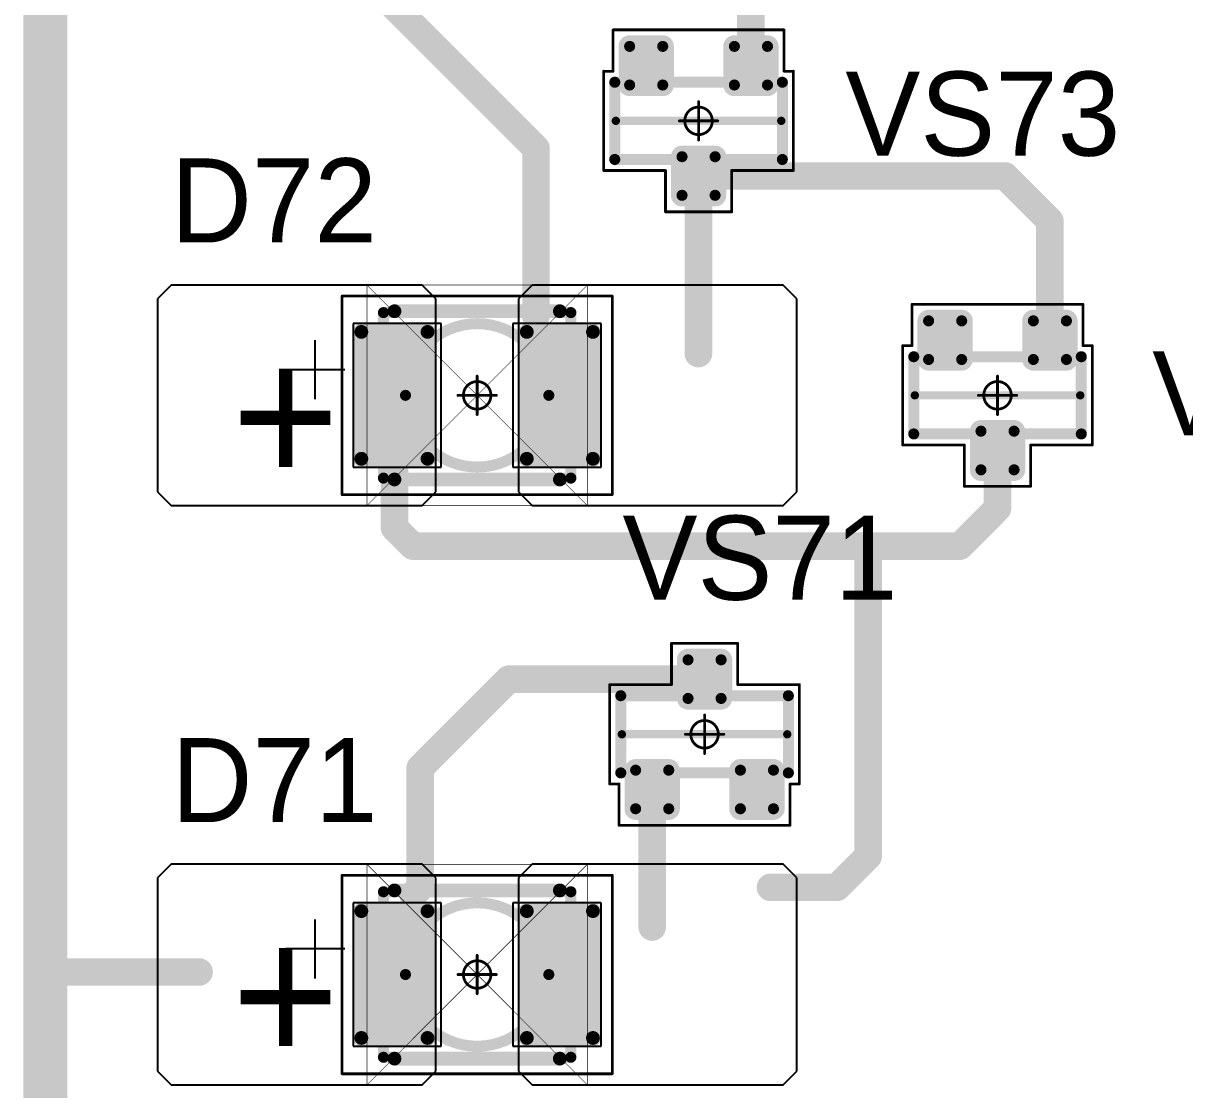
# Model space of a CAD drawing. Header units: millimetres. Extents: x 0 to 1769, y 431 to 1001.
# Drawn here: x 1431.21 to 1452.28, y 560.44 to 579.77 of the extents above; entities that cross this region are included whole.
import ezdxf

# ---------------------------------------------------------------- set-up
doc = ezdxf.new("R2010")
doc.units = ezdxf.units.MM
for name, color, linetype in [('Mechanical13', 56, 'Continuous'), ('Mechanical15', 56, 'Continuous'), ('Mechanical9', 56, 'Continuous'), ('TopLayer', 1, 'Continuous'), ('TopOverlay', 2, 'Continuous'), ('TopPaste', 8, 'Continuous'), ('TopSolder', 216, 'Continuous')]:
    doc.layers.add(name, color=color, linetype=linetype)

# ---------------------------------------------------------------- blocks, each defined once
blk = doc.blocks.new('SOT23_66')
at = {"layer": 'Mechanical13', "const_width": 0.2}
for points in [[(0.7, 1.52), (-0.7, 1.52)], [(-0.7, -1.52), (-0.7, 1.52)], [(0.7, -1.52), (0.7, 1.52)], [(0.7, -1.52), (-0.7, -1.52)]]:
    blk.add_lwpolyline(points, dxfattribs=at)
at = {"layer": 'Mechanical13', "const_width": 0.1}
for points in [[(-0.75, 1.52, 1), (-0.65, 1.52, 1)], [(-0.75, 1.52, 1), (-0.65, 1.52, 1)], [(0.65, 1.52, 1), (0.75, 1.52, 1)], [(0.65, 1.52, 1), (0.75, 1.52, 1)], [(-0.75, -1.52, 1), (-0.65, -1.52, 1)], [(-0.75, -1.52, 1), (-0.65, -1.52, 1)], [(0.65, -1.52, 1), (0.75, -1.52, 1)], [(0.65, -1.52, 1), (0.75, -1.52, 1)]]:
    blk.add_lwpolyline(points, format="xyb", close=True, dxfattribs=at)
at = {"layer": 'Mechanical15', "const_width": 0.05}
for points in [[(-0.9, 1.55), (-0.9, 1.72)], [(0.9, 1.72), (-0.9, 1.72)], [(0.9, 0.6), (0.9, 1.72)], [(-1.65, -1.55), (-1.65, 1.55)], [(-0.9, 1.55), (-1.65, 1.55)], [(1.65, 0.6), (0.9, 0.6)], [(1.65, -0.6), (1.65, 0.6)], [(0, -0.35), (0, 0.35)], [(0.35, 0), (-0.35, 0)], [(1.65, -0.6), (0.9, -0.6)], [(0.9, -1.72), (0.9, -0.6)], [(-0.9, -1.55), (-1.65, -1.55)], [(-0.9, -1.72), (-0.9, -1.55)], [(0.9, -1.72), (-0.9, -1.72)]]:
    blk.add_lwpolyline(points, dxfattribs=at)
at = {"layer": 'Mechanical15'}
for points, const_width in [([(-0.913, 1.72, 1), (-0.888, 1.72, 1)], 0.025), ([(-0.913, 1.72, 1), (-0.888, 1.72, 1)], 0.025), ([(0.888, 1.72, 1), (0.913, 1.72, 1)], 0.025), ([(0.888, 1.72, 1), (0.913, 1.72, 1)], 0.025), ([(-1.662, 1.55, 1), (-1.637, 1.55, 1)], 0.025), ([(-1.662, 1.55, 1), (-1.637, 1.55, 1)], 0.025), ([(-0.913, 1.55, 1), (-0.888, 1.55, 1)], 0.025), ([(-0.913, 1.55, 1), (-0.888, 1.55, 1)], 0.025), ([(0.888, 0.6, 1), (0.913, 0.6, 1)], 0.025), ([(0.888, 0.6, 1), (0.913, 0.6, 1)], 0.025), ([(1.637, 0.6, 1), (1.662, 0.6, 1)], 0.025), ([(1.637, 0.6, 1), (1.662, 0.6, 1)], 0.025), ([(0.25, 0, 1), (-0.25, 0, 1)], 0.05), ([(-0.012, 0.35, 1), (0.012, 0.35, 1)], 0.025), ([(-0.362, 0, 1), (-0.337, 0, 1)], 0.025), ([(-0.262, 0, 1), (-0.238, 0, 1)], 0.025), ([(0.238, 0, 1), (0.262, 0, 1)], 0.025), ([(0.337, 0, 1), (0.362, 0, 1)], 0.025), ([(-0.012, -0.35, 1), (0.012, -0.35, 1)], 0.025), ([(0.888, -0.6, 1), (0.913, -0.6, 1)], 0.025), ([(0.888, -0.6, 1), (0.913, -0.6, 1)], 0.025), ([(1.637, -0.6, 1), (1.662, -0.6, 1)], 0.025), ([(1.637, -0.6, 1), (1.662, -0.6, 1)], 0.025), ([(-1.662, -1.55, 1), (-1.637, -1.55, 1)], 0.025), ([(-1.662, -1.55, 1), (-1.637, -1.55, 1)], 0.025), ([(-0.913, -1.55, 1), (-0.888, -1.55, 1)], 0.025), ([(-0.913, -1.55, 1), (-0.888, -1.55, 1)], 0.025), ([(-0.913, -1.72, 1), (-0.888, -1.72, 1)], 0.025), ([(-0.913, -1.72, 1), (-0.888, -1.72, 1)], 0.025), ([(0.888, -1.72, 1), (0.913, -1.72, 1)], 0.025), ([(0.888, -1.72, 1), (0.913, -1.72, 1)], 0.025)]:
    blk.add_lwpolyline(points, format="xyb", close=True, dxfattribs=dict(at, const_width=const_width))
at = {"layer": 'TopLayer', "const_width": 0.1}
for points in [[(-1.4, 1.25, 1), (-1.3, 1.25, 1)], [(-0.7, 1.25, 1), (-0.6, 1.25, 1)], [(-1.4, 0.65, 1), (-1.3, 0.65, 1)], [(-0.7, 0.65, 1), (-0.6, 0.65, 1)], [(0.6, 0.3, 1), (0.7, 0.3, 1)], [(1.3, 0.3, 1), (1.4, 0.3, 1)], [(0.6, -0.3, 1), (0.7, -0.3, 1)], [(1.3, -0.3, 1), (1.4, -0.3, 1)], [(-1.4, -0.65, 1), (-1.3, -0.65, 1)], [(-0.7, -0.65, 1), (-0.6, -0.65, 1)], [(-1.4, -1.25, 1), (-1.3, -1.25, 1)], [(-0.7, -1.25, 1), (-0.6, -1.25, 1)]]:
    blk.add_lwpolyline(points, format="xyb", close=True, dxfattribs=at)
at = {"layer": 'TopLayer'}
for points in [[(-1.35, 1.35), (-1.35, 0.55), (-0.65, 1.35), (-0.65, 0.55)], [(-1.45, 1.25), (-1.45, 0.65), (-0.55, 1.25), (-0.55, 0.65)], [(0.55, 0.3), (0.55, -0.3), (1.45, 0.3), (1.45, -0.3)], [(0.65, 0.4), (0.65, -0.4), (1.35, 0.4), (1.35, -0.4)], [(-1.35, -0.55), (-1.35, -1.35), (-0.65, -0.55), (-0.65, -1.35)], [(-1.45, -0.65), (-1.45, -1.25), (-0.55, -0.65), (-0.55, -1.25)]]:
    blk.add_solid(points, dxfattribs=at)
at = {"layer": 'TopOverlay', "const_width": 0.15}
blk.add_lwpolyline([(0, -1.5), (0, 1.5)], dxfattribs=at)
at = {"layer": 'TopOverlay', "const_width": 0.075}
for points in [[(-0.038, 1.5, 1), (0.038, 1.5, 1)], [(-0.038, -1.5, 1), (0.038, -1.5, 1)]]:
    blk.add_lwpolyline(points, format="xyb", close=True, dxfattribs=at)
at = {"layer": 'TopPaste', "const_width": 0.075}
for points in [[(-1.387, 1.25, 1), (-1.313, 1.25, 1)], [(-0.687, 1.25, 1), (-0.613, 1.25, 1)], [(-1.387, 0.65, 1), (-1.313, 0.65, 1)], [(-0.687, 0.65, 1), (-0.613, 0.65, 1)], [(0.613, 0.3, 1), (0.687, 0.3, 1)], [(1.313, 0.3, 1), (1.387, 0.3, 1)], [(0.613, -0.3, 1), (0.687, -0.3, 1)], [(1.313, -0.3, 1), (1.387, -0.3, 1)], [(-1.387, -0.65, 1), (-1.313, -0.65, 1)], [(-0.687, -0.65, 1), (-0.613, -0.65, 1)], [(-1.387, -1.25, 1), (-1.313, -1.25, 1)], [(-0.687, -1.25, 1), (-0.613, -1.25, 1)]]:
    blk.add_lwpolyline(points, format="xyb", close=True, dxfattribs=at)
at = {"layer": 'TopPaste'}
for points in [[(-1.35, 1.325), (-1.35, 0.575), (-0.65, 1.325), (-0.65, 0.575)], [(-1.425, 1.25), (-1.425, 0.65), (-0.575, 1.25), (-0.575, 0.65)], [(0.575, 0.3), (0.575, -0.3), (1.425, 0.3), (1.425, -0.3)], [(0.65, 0.375), (0.65, -0.375), (1.35, 0.375), (1.35, -0.375)], [(-1.35, -0.575), (-1.35, -1.325), (-0.65, -0.575), (-0.65, -1.325)], [(-1.425, -0.65), (-1.425, -1.25), (-0.575, -0.65), (-0.575, -1.25)]]:
    blk.add_solid(points, dxfattribs=at)
at = {"layer": 'TopSolder', "const_width": 0.202}
for points in [[(-1.451, 1.25, 1), (-1.249, 1.25, 1)], [(-0.751, 1.25, 1), (-0.549, 1.25, 1)], [(-1.451, 0.65, 1), (-1.249, 0.65, 1)], [(-0.751, 0.65, 1), (-0.549, 0.65, 1)], [(0.549, 0.3, 1), (0.751, 0.3, 1)], [(1.249, 0.3, 1), (1.451, 0.3, 1)], [(0.549, -0.3, 1), (0.751, -0.3, 1)], [(1.249, -0.3, 1), (1.451, -0.3, 1)], [(-1.451, -0.65, 1), (-1.249, -0.65, 1)], [(-0.751, -0.65, 1), (-0.549, -0.65, 1)], [(-1.451, -1.25, 1), (-1.249, -1.25, 1)], [(-0.751, -1.25, 1), (-0.549, -1.25, 1)]]:
    blk.add_lwpolyline(points, format="xyb", close=True, dxfattribs=at)
at = {"layer": 'TopSolder'}
for points in [[(-1.35, 1.452), (-1.35, 0.448), (-0.65, 1.452), (-0.65, 0.448)], [(-1.552, 1.25), (-1.552, 0.65), (-0.448, 1.25), (-0.448, 0.65)], [(0.65, 0.502), (0.65, -0.502), (1.35, 0.502), (1.35, -0.502)], [(0.448, 0.3), (0.448, -0.3), (1.552, 0.3), (1.552, -0.3)], [(-1.35, -0.448), (-1.35, -1.452), (-0.65, -0.448), (-0.65, -1.452)], [(-1.552, -0.65), (-1.552, -1.25), (-0.448, -0.65), (-0.448, -1.25)]]:
    blk.add_solid(points, dxfattribs=at)
blk = doc.blocks.new('SOT23_67')
at = {"layer": 'Mechanical13', "const_width": 0.2}
for points in [[(0.7, 1.52), (-0.7, 1.52)], [(-0.7, -1.52), (-0.7, 1.52)], [(0.7, -1.52), (0.7, 1.52)], [(0.7, -1.52), (-0.7, -1.52)]]:
    blk.add_lwpolyline(points, dxfattribs=at)
at = {"layer": 'Mechanical13', "const_width": 0.1}
for points in [[(-0.75, 1.52, 1), (-0.65, 1.52, 1)], [(-0.75, 1.52, 1), (-0.65, 1.52, 1)], [(0.65, 1.52, 1), (0.75, 1.52, 1)], [(0.65, 1.52, 1), (0.75, 1.52, 1)], [(-0.75, -1.52, 1), (-0.65, -1.52, 1)], [(-0.75, -1.52, 1), (-0.65, -1.52, 1)], [(0.65, -1.52, 1), (0.75, -1.52, 1)], [(0.65, -1.52, 1), (0.75, -1.52, 1)]]:
    blk.add_lwpolyline(points, format="xyb", close=True, dxfattribs=at)
at = {"layer": 'Mechanical15', "const_width": 0.05}
for points in [[(-0.9, 1.55), (-0.9, 1.72)], [(0.9, 1.72), (-0.9, 1.72)], [(0.9, 0.6), (0.9, 1.72)], [(-1.65, -1.55), (-1.65, 1.55)], [(-0.9, 1.55), (-1.65, 1.55)], [(1.65, 0.6), (0.9, 0.6)], [(1.65, -0.6), (1.65, 0.6)], [(0, -0.35), (0, 0.35)], [(0.35, 0), (-0.35, 0)], [(1.65, -0.6), (0.9, -0.6)], [(0.9, -1.72), (0.9, -0.6)], [(-0.9, -1.55), (-1.65, -1.55)], [(-0.9, -1.72), (-0.9, -1.55)], [(0.9, -1.72), (-0.9, -1.72)]]:
    blk.add_lwpolyline(points, dxfattribs=at)
at = {"layer": 'Mechanical15'}
for points, const_width in [([(-0.913, 1.72, 1), (-0.888, 1.72, 1)], 0.025), ([(-0.913, 1.72, 1), (-0.888, 1.72, 1)], 0.025), ([(0.888, 1.72, 1), (0.913, 1.72, 1)], 0.025), ([(0.888, 1.72, 1), (0.913, 1.72, 1)], 0.025), ([(-1.662, 1.55, 1), (-1.637, 1.55, 1)], 0.025), ([(-1.662, 1.55, 1), (-1.637, 1.55, 1)], 0.025), ([(-0.913, 1.55, 1), (-0.888, 1.55, 1)], 0.025), ([(-0.913, 1.55, 1), (-0.888, 1.55, 1)], 0.025), ([(0.888, 0.6, 1), (0.913, 0.6, 1)], 0.025), ([(0.888, 0.6, 1), (0.913, 0.6, 1)], 0.025), ([(1.637, 0.6, 1), (1.662, 0.6, 1)], 0.025), ([(1.637, 0.6, 1), (1.662, 0.6, 1)], 0.025), ([(0.25, 0, 1), (-0.25, 0, 1)], 0.05), ([(-0.012, 0.35, 1), (0.012, 0.35, 1)], 0.025), ([(-0.362, 0, 1), (-0.337, 0, 1)], 0.025), ([(-0.262, 0, 1), (-0.238, 0, 1)], 0.025), ([(0.238, 0, 1), (0.262, 0, 1)], 0.025), ([(0.337, 0, 1), (0.362, 0, 1)], 0.025), ([(-0.012, -0.35, 1), (0.012, -0.35, 1)], 0.025), ([(0.888, -0.6, 1), (0.913, -0.6, 1)], 0.025), ([(0.888, -0.6, 1), (0.913, -0.6, 1)], 0.025), ([(1.637, -0.6, 1), (1.662, -0.6, 1)], 0.025), ([(1.637, -0.6, 1), (1.662, -0.6, 1)], 0.025), ([(-1.662, -1.55, 1), (-1.637, -1.55, 1)], 0.025), ([(-1.662, -1.55, 1), (-1.637, -1.55, 1)], 0.025), ([(-0.913, -1.55, 1), (-0.888, -1.55, 1)], 0.025), ([(-0.913, -1.55, 1), (-0.888, -1.55, 1)], 0.025), ([(-0.913, -1.72, 1), (-0.888, -1.72, 1)], 0.025), ([(-0.913, -1.72, 1), (-0.888, -1.72, 1)], 0.025), ([(0.888, -1.72, 1), (0.913, -1.72, 1)], 0.025), ([(0.888, -1.72, 1), (0.913, -1.72, 1)], 0.025)]:
    blk.add_lwpolyline(points, format="xyb", close=True, dxfattribs=dict(at, const_width=const_width))
at = {"layer": 'TopLayer', "const_width": 0.1}
for points in [[(-1.4, 1.25, 1), (-1.3, 1.25, 1)], [(-0.7, 1.25, 1), (-0.6, 1.25, 1)], [(-1.4, 0.65, 1), (-1.3, 0.65, 1)], [(-0.7, 0.65, 1), (-0.6, 0.65, 1)], [(0.6, 0.3, 1), (0.7, 0.3, 1)], [(1.3, 0.3, 1), (1.4, 0.3, 1)], [(0.6, -0.3, 1), (0.7, -0.3, 1)], [(1.3, -0.3, 1), (1.4, -0.3, 1)], [(-1.4, -0.65, 1), (-1.3, -0.65, 1)], [(-0.7, -0.65, 1), (-0.6, -0.65, 1)], [(-1.4, -1.25, 1), (-1.3, -1.25, 1)], [(-0.7, -1.25, 1), (-0.6, -1.25, 1)]]:
    blk.add_lwpolyline(points, format="xyb", close=True, dxfattribs=at)
at = {"layer": 'TopLayer'}
for points in [[(-1.35, 1.35), (-1.35, 0.55), (-0.65, 1.35), (-0.65, 0.55)], [(-1.45, 1.25), (-1.45, 0.65), (-0.55, 1.25), (-0.55, 0.65)], [(0.55, 0.3), (0.55, -0.3), (1.45, 0.3), (1.45, -0.3)], [(0.65, 0.4), (0.65, -0.4), (1.35, 0.4), (1.35, -0.4)], [(-1.35, -0.55), (-1.35, -1.35), (-0.65, -0.55), (-0.65, -1.35)], [(-1.45, -0.65), (-1.45, -1.25), (-0.55, -0.65), (-0.55, -1.25)]]:
    blk.add_solid(points, dxfattribs=at)
at = {"layer": 'TopOverlay', "const_width": 0.15}
blk.add_lwpolyline([(0, -1.5), (0, 1.5)], dxfattribs=at)
at = {"layer": 'TopOverlay', "const_width": 0.075}
for points in [[(-0.038, 1.5, 1), (0.038, 1.5, 1)], [(-0.038, -1.5, 1), (0.038, -1.5, 1)]]:
    blk.add_lwpolyline(points, format="xyb", close=True, dxfattribs=at)
at = {"layer": 'TopPaste', "const_width": 0.075}
for points in [[(-1.387, 1.25, 1), (-1.313, 1.25, 1)], [(-0.687, 1.25, 1), (-0.613, 1.25, 1)], [(-1.387, 0.65, 1), (-1.313, 0.65, 1)], [(-0.687, 0.65, 1), (-0.613, 0.65, 1)], [(0.613, 0.3, 1), (0.687, 0.3, 1)], [(1.313, 0.3, 1), (1.387, 0.3, 1)], [(0.613, -0.3, 1), (0.687, -0.3, 1)], [(1.313, -0.3, 1), (1.387, -0.3, 1)], [(-1.387, -0.65, 1), (-1.313, -0.65, 1)], [(-0.687, -0.65, 1), (-0.613, -0.65, 1)], [(-1.387, -1.25, 1), (-1.313, -1.25, 1)], [(-0.687, -1.25, 1), (-0.613, -1.25, 1)]]:
    blk.add_lwpolyline(points, format="xyb", close=True, dxfattribs=at)
at = {"layer": 'TopPaste'}
for points in [[(-1.35, 1.325), (-1.35, 0.575), (-0.65, 1.325), (-0.65, 0.575)], [(-1.425, 1.25), (-1.425, 0.65), (-0.575, 1.25), (-0.575, 0.65)], [(0.575, 0.3), (0.575, -0.3), (1.425, 0.3), (1.425, -0.3)], [(0.65, 0.375), (0.65, -0.375), (1.35, 0.375), (1.35, -0.375)], [(-1.35, -0.575), (-1.35, -1.325), (-0.65, -0.575), (-0.65, -1.325)], [(-1.425, -0.65), (-1.425, -1.25), (-0.575, -0.65), (-0.575, -1.25)]]:
    blk.add_solid(points, dxfattribs=at)
at = {"layer": 'TopSolder', "const_width": 0.202}
for points in [[(-1.451, 1.25, 1), (-1.249, 1.25, 1)], [(-0.751, 1.25, 1), (-0.549, 1.25, 1)], [(-1.451, 0.65, 1), (-1.249, 0.65, 1)], [(-0.751, 0.65, 1), (-0.549, 0.65, 1)], [(0.549, 0.3, 1), (0.751, 0.3, 1)], [(1.249, 0.3, 1), (1.451, 0.3, 1)], [(0.549, -0.3, 1), (0.751, -0.3, 1)], [(1.249, -0.3, 1), (1.451, -0.3, 1)], [(-1.451, -0.65, 1), (-1.249, -0.65, 1)], [(-0.751, -0.65, 1), (-0.549, -0.65, 1)], [(-1.451, -1.25, 1), (-1.249, -1.25, 1)], [(-0.751, -1.25, 1), (-0.549, -1.25, 1)]]:
    blk.add_lwpolyline(points, format="xyb", close=True, dxfattribs=at)
at = {"layer": 'TopSolder'}
for points in [[(-1.35, 1.452), (-1.35, 0.448), (-0.65, 1.452), (-0.65, 0.448)], [(-1.552, 1.25), (-1.552, 0.65), (-0.448, 1.25), (-0.448, 0.65)], [(0.65, 0.502), (0.65, -0.502), (1.35, 0.502), (1.35, -0.502)], [(0.448, 0.3), (0.448, -0.3), (1.552, 0.3), (1.552, -0.3)], [(-1.35, -0.448), (-1.35, -1.452), (-0.65, -0.448), (-0.65, -1.452)], [(-1.552, -0.65), (-1.552, -1.25), (-0.448, -0.65), (-0.448, -1.25)]]:
    blk.add_solid(points, dxfattribs=at)
blk = doc.blocks.new('SOT23_68')
at = {"layer": 'Mechanical13', "const_width": 0.2}
for points in [[(-0.7, 1.52), (-0.7, -1.52)], [(-0.7, 1.52), (0.7, 1.52)], [(0.7, 1.52), (0.7, -1.52)], [(-0.7, -1.52), (0.7, -1.52)]]:
    blk.add_lwpolyline(points, dxfattribs=at)
at = {"layer": 'Mechanical13', "const_width": 0.1}
for points in [[(-0.75, 1.52, 1), (-0.65, 1.52, 1)], [(-0.75, 1.52, 1), (-0.65, 1.52, 1)], [(0.65, 1.52, 1), (0.75, 1.52, 1)], [(0.65, 1.52, 1), (0.75, 1.52, 1)], [(-0.75, -1.52, 1), (-0.65, -1.52, 1)], [(-0.75, -1.52, 1), (-0.65, -1.52, 1)], [(0.65, -1.52, 1), (0.75, -1.52, 1)], [(0.65, -1.52, 1), (0.75, -1.52, 1)]]:
    blk.add_lwpolyline(points, format="xyb", close=True, dxfattribs=at)
at = {"layer": 'Mechanical15', "const_width": 0.05}
for points in [[(-0.9, 1.72), (0.9, 1.72)], [(-0.9, 1.72), (-0.9, 1.55)], [(0.9, 1.72), (0.9, 0.6)], [(-1.65, 1.55), (-0.9, 1.55)], [(-1.65, 1.55), (-1.65, -1.55)], [(0.9, 0.6), (1.65, 0.6)], [(1.65, 0.6), (1.65, -0.6)], [(0, 0.35), (0, -0.35)], [(-0.35, 0), (0.35, 0)], [(0.9, -0.6), (0.9, -1.72)], [(0.9, -0.6), (1.65, -0.6)], [(-1.65, -1.55), (-0.9, -1.55)], [(-0.9, -1.55), (-0.9, -1.72)], [(-0.9, -1.72), (0.9, -1.72)]]:
    blk.add_lwpolyline(points, dxfattribs=at)
at = {"layer": 'Mechanical15'}
for points, const_width in [([(-0.913, 1.72, 1), (-0.888, 1.72, 1)], 0.025), ([(-0.913, 1.72, 1), (-0.888, 1.72, 1)], 0.025), ([(0.888, 1.72, 1), (0.913, 1.72, 1)], 0.025), ([(0.888, 1.72, 1), (0.913, 1.72, 1)], 0.025), ([(-1.662, 1.55, 1), (-1.637, 1.55, 1)], 0.025), ([(-1.662, 1.55, 1), (-1.637, 1.55, 1)], 0.025), ([(-0.913, 1.55, 1), (-0.888, 1.55, 1)], 0.025), ([(-0.913, 1.55, 1), (-0.888, 1.55, 1)], 0.025), ([(0.888, 0.6, 1), (0.913, 0.6, 1)], 0.025), ([(0.888, 0.6, 1), (0.913, 0.6, 1)], 0.025), ([(1.637, 0.6, 1), (1.662, 0.6, 1)], 0.025), ([(1.637, 0.6, 1), (1.662, 0.6, 1)], 0.025), ([(0.25, 0, 1), (-0.25, 0, 1)], 0.05), ([(-0.012, 0.35, 1), (0.012, 0.35, 1)], 0.025), ([(-0.362, 0, 1), (-0.337, 0, 1)], 0.025), ([(-0.262, 0, 1), (-0.238, 0, 1)], 0.025), ([(0.238, 0, 1), (0.262, 0, 1)], 0.025), ([(0.337, 0, 1), (0.362, 0, 1)], 0.025), ([(-0.012, -0.35, 1), (0.012, -0.35, 1)], 0.025), ([(0.888, -0.6, 1), (0.913, -0.6, 1)], 0.025), ([(0.888, -0.6, 1), (0.913, -0.6, 1)], 0.025), ([(1.637, -0.6, 1), (1.662, -0.6, 1)], 0.025), ([(1.637, -0.6, 1), (1.662, -0.6, 1)], 0.025), ([(-1.662, -1.55, 1), (-1.637, -1.55, 1)], 0.025), ([(-1.662, -1.55, 1), (-1.637, -1.55, 1)], 0.025), ([(-0.913, -1.55, 1), (-0.888, -1.55, 1)], 0.025), ([(-0.913, -1.55, 1), (-0.888, -1.55, 1)], 0.025), ([(-0.913, -1.72, 1), (-0.888, -1.72, 1)], 0.025), ([(-0.913, -1.72, 1), (-0.888, -1.72, 1)], 0.025), ([(0.888, -1.72, 1), (0.913, -1.72, 1)], 0.025), ([(0.888, -1.72, 1), (0.913, -1.72, 1)], 0.025)]:
    blk.add_lwpolyline(points, format="xyb", close=True, dxfattribs=dict(at, const_width=const_width))
at = {"layer": 'TopLayer', "const_width": 0.1}
for points in [[(-1.4, 1.25, 1), (-1.3, 1.25, 1)], [(-0.7, 1.25, 1), (-0.6, 1.25, 1)], [(-1.4, 0.65, 1), (-1.3, 0.65, 1)], [(-0.7, 0.65, 1), (-0.6, 0.65, 1)], [(0.6, 0.3, 1), (0.7, 0.3, 1)], [(1.3, 0.3, 1), (1.4, 0.3, 1)], [(0.6, -0.3, 1), (0.7, -0.3, 1)], [(1.3, -0.3, 1), (1.4, -0.3, 1)], [(-1.4, -0.65, 1), (-1.3, -0.65, 1)], [(-0.7, -0.65, 1), (-0.6, -0.65, 1)], [(-1.4, -1.25, 1), (-1.3, -1.25, 1)], [(-0.7, -1.25, 1), (-0.6, -1.25, 1)]]:
    blk.add_lwpolyline(points, format="xyb", close=True, dxfattribs=at)
at = {"layer": 'TopLayer'}
for points in [[(-1.35, 1.35), (-1.35, 0.55), (-0.65, 1.35), (-0.65, 0.55)], [(-1.45, 1.25), (-1.45, 0.65), (-0.55, 1.25), (-0.55, 0.65)], [(0.55, 0.3), (0.55, -0.3), (1.45, 0.3), (1.45, -0.3)], [(0.65, 0.4), (0.65, -0.4), (1.35, 0.4), (1.35, -0.4)], [(-1.35, -0.55), (-1.35, -1.35), (-0.65, -0.55), (-0.65, -1.35)], [(-1.45, -0.65), (-1.45, -1.25), (-0.55, -0.65), (-0.55, -1.25)]]:
    blk.add_solid(points, dxfattribs=at)
at = {"layer": 'TopOverlay', "const_width": 0.15}
blk.add_lwpolyline([(0, 1.5), (0, -1.5)], dxfattribs=at)
at = {"layer": 'TopOverlay', "const_width": 0.075}
for points in [[(-0.038, 1.5, 1), (0.038, 1.5, 1)], [(-0.038, -1.5, 1), (0.038, -1.5, 1)]]:
    blk.add_lwpolyline(points, format="xyb", close=True, dxfattribs=at)
at = {"layer": 'TopPaste', "const_width": 0.075}
for points in [[(-1.387, 1.25, 1), (-1.313, 1.25, 1)], [(-0.687, 1.25, 1), (-0.613, 1.25, 1)], [(-1.387, 0.65, 1), (-1.313, 0.65, 1)], [(-0.687, 0.65, 1), (-0.613, 0.65, 1)], [(0.613, 0.3, 1), (0.687, 0.3, 1)], [(1.313, 0.3, 1), (1.387, 0.3, 1)], [(0.613, -0.3, 1), (0.687, -0.3, 1)], [(1.313, -0.3, 1), (1.387, -0.3, 1)], [(-1.387, -0.65, 1), (-1.313, -0.65, 1)], [(-0.687, -0.65, 1), (-0.613, -0.65, 1)], [(-1.387, -1.25, 1), (-1.313, -1.25, 1)], [(-0.687, -1.25, 1), (-0.613, -1.25, 1)]]:
    blk.add_lwpolyline(points, format="xyb", close=True, dxfattribs=at)
at = {"layer": 'TopPaste'}
for points in [[(-1.35, 1.325), (-1.35, 0.575), (-0.65, 1.325), (-0.65, 0.575)], [(-1.425, 1.25), (-1.425, 0.65), (-0.575, 1.25), (-0.575, 0.65)], [(0.575, 0.3), (0.575, -0.3), (1.425, 0.3), (1.425, -0.3)], [(0.65, 0.375), (0.65, -0.375), (1.35, 0.375), (1.35, -0.375)], [(-1.35, -0.575), (-1.35, -1.325), (-0.65, -0.575), (-0.65, -1.325)], [(-1.425, -0.65), (-1.425, -1.25), (-0.575, -0.65), (-0.575, -1.25)]]:
    blk.add_solid(points, dxfattribs=at)
at = {"layer": 'TopSolder', "const_width": 0.202}
for points in [[(-1.451, 1.25, 1), (-1.249, 1.25, 1)], [(-0.751, 1.25, 1), (-0.549, 1.25, 1)], [(-1.451, 0.65, 1), (-1.249, 0.65, 1)], [(-0.751, 0.65, 1), (-0.549, 0.65, 1)], [(0.549, 0.3, 1), (0.751, 0.3, 1)], [(1.249, 0.3, 1), (1.451, 0.3, 1)], [(0.549, -0.3, 1), (0.751, -0.3, 1)], [(1.249, -0.3, 1), (1.451, -0.3, 1)], [(-1.451, -0.65, 1), (-1.249, -0.65, 1)], [(-0.751, -0.65, 1), (-0.549, -0.65, 1)], [(-1.451, -1.25, 1), (-1.249, -1.25, 1)], [(-0.751, -1.25, 1), (-0.549, -1.25, 1)]]:
    blk.add_lwpolyline(points, format="xyb", close=True, dxfattribs=at)
at = {"layer": 'TopSolder'}
for points in [[(-1.35, 1.452), (-1.35, 0.448), (-0.65, 1.452), (-0.65, 0.448)], [(-1.552, 1.25), (-1.552, 0.65), (-0.448, 1.25), (-0.448, 0.65)], [(0.65, 0.502), (0.65, -0.502), (1.35, 0.502), (1.35, -0.502)], [(0.448, 0.3), (0.448, -0.3), (1.552, 0.3), (1.552, -0.3)], [(-1.35, -0.448), (-1.35, -1.452), (-0.65, -0.448), (-0.65, -1.452)], [(-1.552, -0.65), (-1.552, -1.25), (-0.448, -0.65), (-0.448, -1.25)]]:
    blk.add_solid(points, dxfattribs=at)
blk = doc.blocks.new('T66G_255')
at = {"layer": 'Mechanical13'}
for p, q in [((2.936, 0.071), (2.936, -1)), ((2.4, -0.464), (3.471, -0.464))]:
    blk.add_line(p, q, dxfattribs=at)
at = {"layer": 'Mechanical13', "const_width": 0.2}
for points in [[(1.7, 1.5), (-1.7, 1.5)], [(-1.7, 1.5), (-1.7, -1.5)], [(1.7, 1.5), (1.7, -1.5)], [(1.7, -1.5), (-1.7, -1.5)]]:
    blk.add_lwpolyline(points, dxfattribs=at)
at = {"layer": 'Mechanical13'}
for points, const_width in [([(-1.75, 1.5, 1), (-1.65, 1.5, 1)], 0.1), ([(-1.75, 1.5, 1), (-1.65, 1.5, 1)], 0.1), ([(1.65, 1.5, 1), (1.75, 1.5, 1)], 0.1), ([(1.65, 1.5, 1), (1.75, 1.5, 1)], 0.1), ([(1.3, 0, 1), (-1.3, 0, 1)], 0.2), ([(-1.35, 0, 1), (-1.25, 0, 1)], 0.1), ([(1.25, 0, 1), (1.35, 0, 1)], 0.1), ([(-1.75, -1.5, 1), (-1.65, -1.5, 1)], 0.1), ([(-1.75, -1.5, 1), (-1.65, -1.5, 1)], 0.1), ([(1.65, -1.5, 1), (1.75, -1.5, 1)], 0.1), ([(1.65, -1.5, 1), (1.75, -1.5, 1)], 0.1)]:
    blk.add_lwpolyline(points, format="xyb", close=True, dxfattribs=dict(at, const_width=const_width))
at = {"layer": 'Mechanical15', "const_width": 0.05}
for points in [[(-2.45, 1.8), (-2.45, -1.8)], [(2.45, 1.8), (-2.45, 1.8)], [(2.45, 1.8), (2.45, -1.8)], [(0, 0.35), (0, -0.35)], [(0.35, 0), (-0.35, 0)], [(2.45, -1.8), (-2.45, -1.8)]]:
    blk.add_lwpolyline(points, dxfattribs=at)
at = {"layer": 'Mechanical15'}
for points, const_width in [([(-2.462, 1.8, 1), (-2.438, 1.8, 1)], 0.025), ([(-2.462, 1.8, 1), (-2.438, 1.8, 1)], 0.025), ([(2.438, 1.8, 1), (2.462, 1.8, 1)], 0.025), ([(2.438, 1.8, 1), (2.462, 1.8, 1)], 0.025), ([(0.25, 0, 1), (-0.25, 0, 1)], 0.05), ([(-0.012, 0.35, 1), (0.012, 0.35, 1)], 0.025), ([(-0.362, 0, 1), (-0.337, 0, 1)], 0.025), ([(-0.262, 0, 1), (-0.238, 0, 1)], 0.025), ([(0.238, 0, 1), (0.262, 0, 1)], 0.025), ([(0.337, 0, 1), (0.362, 0, 1)], 0.025), ([(-0.012, -0.35, 1), (0.012, -0.35, 1)], 0.025), ([(-2.462, -1.8, 1), (-2.438, -1.8, 1)], 0.025), ([(-2.462, -1.8, 1), (-2.438, -1.8, 1)], 0.025), ([(2.438, -1.8, 1), (2.462, -1.8, 1)], 0.025), ([(2.438, -1.8, 1), (2.462, -1.8, 1)], 0.025)]:
    blk.add_lwpolyline(points, format="xyb", close=True, dxfattribs=dict(at, const_width=const_width))
at = {"layer": 'TopLayer'}
for p, q in [((-5.55, 2), (-5.8, 1.75)), ((-1, 2), (-5.55, 2)), ((-0.75, 1.75), (-1, 2)), ((1, 2), (0.75, 1.75)), ((5.55, 2), (1, 2)), ((5.8, 1.75), (5.55, 2)), ((-5.8, 1.75), (-5.8, -1.75)), ((-0.75, -1.75), (-0.75, 1.75)), ((0.75, 1.75), (0.75, -1.75)), ((5.8, -1.75), (5.8, 1.75)), ((-5.8, -1.75), (-5.55, -2)), ((-1, -2), (-0.75, -1.75)), ((0.75, -1.75), (1, -2)), ((5.55, -2), (5.8, -1.75)), ((-5.55, -2), (-1, -2)), ((1, -2), (5.55, -2))]:
    blk.add_line(p, q, dxfattribs=at)
at = {"layer": 'TopLayer', "const_width": 0.15}
for points in [[(-2.175, 1.15, 1), (-2.025, 1.15, 1)], [(-0.975, 1.15, 1), (-0.825, 1.15, 1)], [(0.825, 1.15, 1), (0.975, 1.15, 1)], [(2.025, 1.15, 1), (2.175, 1.15, 1)], [(-2.175, -1.15, 1), (-2.025, -1.15, 1)], [(-0.975, -1.15, 1), (-0.825, -1.15, 1)], [(0.825, -1.15, 1), (0.975, -1.15, 1)], [(2.025, -1.15, 1), (2.175, -1.15, 1)]]:
    blk.add_lwpolyline(points, format="xyb", close=True, dxfattribs=at)
at = {"layer": 'TopLayer'}
for points in [[(-0.9, 1.3), (-2.1, 1.3), (-0.9, -1.3), (-2.1, -1.3)], [(2.1, 1.3), (0.9, 1.3), (2.1, -1.3), (0.9, -1.3)], [(-0.75, 1.15), (-2.25, 1.15), (-0.75, -1.15), (-2.25, -1.15)], [(2.25, 1.15), (0.75, 1.15), (2.25, -1.15), (0.75, -1.15)]]:
    blk.add_solid(points, dxfattribs=at)
at = {"layer": 'TopOverlay', "const_width": 0.25}
for points in [[(1.5, 1.525), (-1.5, 1.525)], [(1.5, -1.525), (-1.5, -1.525)]]:
    blk.add_lwpolyline(points, dxfattribs=at)
at = {"layer": 'TopOverlay', "const_width": 0.125}
for points in [[(-1.562, 1.525, 1), (-1.438, 1.525, 1)], [(1.438, 1.525, 1), (1.562, 1.525, 1)], [(-1.562, -1.525, 1), (-1.438, -1.525, 1)], [(1.438, -1.525, 1), (1.562, -1.525, 1)]]:
    blk.add_lwpolyline(points, format="xyb", close=True, dxfattribs=at)
at = {"layer": 'TopPaste', "const_width": 0.125}
for points in [[(-2.163, 1.15, 1), (-2.038, 1.15, 1)], [(-0.963, 1.15, 1), (-0.838, 1.15, 1)], [(0.838, 1.15, 1), (0.963, 1.15, 1)], [(2.038, 1.15, 1), (2.163, 1.15, 1)], [(-2.163, -1.15, 1), (-2.038, -1.15, 1)], [(-0.963, -1.15, 1), (-0.838, -1.15, 1)], [(0.838, -1.15, 1), (0.963, -1.15, 1)], [(2.038, -1.15, 1), (2.163, -1.15, 1)]]:
    blk.add_lwpolyline(points, format="xyb", close=True, dxfattribs=at)
at = {"layer": 'TopPaste'}
for points in [[(-0.9, 1.275), (-2.1, 1.275), (-0.9, -1.275), (-2.1, -1.275)], [(2.1, 1.275), (0.9, 1.275), (2.1, -1.275), (0.9, -1.275)], [(-0.775, 1.15), (-2.225, 1.15), (-0.775, -1.15), (-2.225, -1.15)], [(2.225, 1.15), (0.775, 1.15), (2.225, -1.15), (0.775, -1.15)]]:
    blk.add_solid(points, dxfattribs=at)
at = {"layer": 'TopSolder'}
for p, q in [((-2.25, 1.3), (-2.25, -1.3)), ((-0.65, 1.3), (-2.25, 1.3)), ((-0.65, -1.3), (-0.65, 1.3)), ((0.65, 1.3), (0.65, -1.3)), ((2.25, 1.3), (0.65, 1.3)), ((2.25, -1.3), (2.25, 1.3)), ((-2.25, -1.3), (-0.65, -1.3)), ((0.65, -1.3), (2.25, -1.3))]:
    blk.add_line(p, q, dxfattribs=at)
at = {"layer": 'TopOverlay'}
blk.add_text('+', height=2.5, dxfattribs=at).set_placement((2.5, -0.8))
blk = doc.blocks.new('T66G_256')
at = {"layer": 'Mechanical13'}
for p, q in [((2.936, 0.071), (2.936, -1)), ((2.4, -0.464), (3.471, -0.464))]:
    blk.add_line(p, q, dxfattribs=at)
at = {"layer": 'Mechanical13', "const_width": 0.2}
for points in [[(1.7, 1.5), (-1.7, 1.5)], [(-1.7, 1.5), (-1.7, -1.5)], [(1.7, 1.5), (1.7, -1.5)], [(1.7, -1.5), (-1.7, -1.5)]]:
    blk.add_lwpolyline(points, dxfattribs=at)
at = {"layer": 'Mechanical13'}
for points, const_width in [([(-1.75, 1.5, 1), (-1.65, 1.5, 1)], 0.1), ([(-1.75, 1.5, 1), (-1.65, 1.5, 1)], 0.1), ([(1.65, 1.5, 1), (1.75, 1.5, 1)], 0.1), ([(1.65, 1.5, 1), (1.75, 1.5, 1)], 0.1), ([(1.3, 0, 1), (-1.3, 0, 1)], 0.2), ([(-1.35, 0, 1), (-1.25, 0, 1)], 0.1), ([(1.25, 0, 1), (1.35, 0, 1)], 0.1), ([(-1.75, -1.5, 1), (-1.65, -1.5, 1)], 0.1), ([(-1.75, -1.5, 1), (-1.65, -1.5, 1)], 0.1), ([(1.65, -1.5, 1), (1.75, -1.5, 1)], 0.1), ([(1.65, -1.5, 1), (1.75, -1.5, 1)], 0.1)]:
    blk.add_lwpolyline(points, format="xyb", close=True, dxfattribs=dict(at, const_width=const_width))
at = {"layer": 'Mechanical15', "const_width": 0.05}
for points in [[(-2.45, 1.8), (-2.45, -1.8)], [(2.45, 1.8), (-2.45, 1.8)], [(2.45, 1.8), (2.45, -1.8)], [(0, 0.35), (0, -0.35)], [(0.35, 0), (-0.35, 0)], [(2.45, -1.8), (-2.45, -1.8)]]:
    blk.add_lwpolyline(points, dxfattribs=at)
at = {"layer": 'Mechanical15'}
for points, const_width in [([(-2.462, 1.8, 1), (-2.438, 1.8, 1)], 0.025), ([(-2.462, 1.8, 1), (-2.438, 1.8, 1)], 0.025), ([(2.438, 1.8, 1), (2.462, 1.8, 1)], 0.025), ([(2.438, 1.8, 1), (2.462, 1.8, 1)], 0.025), ([(0.25, 0, 1), (-0.25, 0, 1)], 0.05), ([(-0.012, 0.35, 1), (0.012, 0.35, 1)], 0.025), ([(-0.362, 0, 1), (-0.337, 0, 1)], 0.025), ([(-0.262, 0, 1), (-0.238, 0, 1)], 0.025), ([(0.238, 0, 1), (0.262, 0, 1)], 0.025), ([(0.337, 0, 1), (0.362, 0, 1)], 0.025), ([(-0.012, -0.35, 1), (0.012, -0.35, 1)], 0.025), ([(-2.462, -1.8, 1), (-2.438, -1.8, 1)], 0.025), ([(-2.462, -1.8, 1), (-2.438, -1.8, 1)], 0.025), ([(2.438, -1.8, 1), (2.462, -1.8, 1)], 0.025), ([(2.438, -1.8, 1), (2.462, -1.8, 1)], 0.025)]:
    blk.add_lwpolyline(points, format="xyb", close=True, dxfattribs=dict(at, const_width=const_width))
at = {"layer": 'TopLayer'}
for p, q in [((-5.55, 2), (-5.8, 1.75)), ((-1, 2), (-5.55, 2)), ((-0.75, 1.75), (-1, 2)), ((1, 2), (0.75, 1.75)), ((5.55, 2), (1, 2)), ((5.8, 1.75), (5.55, 2)), ((-5.8, 1.75), (-5.8, -1.75)), ((-0.75, -1.75), (-0.75, 1.75)), ((0.75, 1.75), (0.75, -1.75)), ((5.8, -1.75), (5.8, 1.75)), ((-5.8, -1.75), (-5.55, -2)), ((-1, -2), (-0.75, -1.75)), ((0.75, -1.75), (1, -2)), ((5.55, -2), (5.8, -1.75)), ((-5.55, -2), (-1, -2)), ((1, -2), (5.55, -2))]:
    blk.add_line(p, q, dxfattribs=at)
at = {"layer": 'TopLayer', "const_width": 0.15}
for points in [[(-2.175, 1.15, 1), (-2.025, 1.15, 1)], [(-0.975, 1.15, 1), (-0.825, 1.15, 1)], [(0.825, 1.15, 1), (0.975, 1.15, 1)], [(2.025, 1.15, 1), (2.175, 1.15, 1)], [(-2.175, -1.15, 1), (-2.025, -1.15, 1)], [(-0.975, -1.15, 1), (-0.825, -1.15, 1)], [(0.825, -1.15, 1), (0.975, -1.15, 1)], [(2.025, -1.15, 1), (2.175, -1.15, 1)]]:
    blk.add_lwpolyline(points, format="xyb", close=True, dxfattribs=at)
at = {"layer": 'TopLayer'}
for points in [[(-0.9, 1.3), (-2.1, 1.3), (-0.9, -1.3), (-2.1, -1.3)], [(2.1, 1.3), (0.9, 1.3), (2.1, -1.3), (0.9, -1.3)], [(-0.75, 1.15), (-2.25, 1.15), (-0.75, -1.15), (-2.25, -1.15)], [(2.25, 1.15), (0.75, 1.15), (2.25, -1.15), (0.75, -1.15)]]:
    blk.add_solid(points, dxfattribs=at)
at = {"layer": 'TopOverlay', "const_width": 0.25}
for points in [[(1.5, 1.525), (-1.5, 1.525)], [(1.5, -1.525), (-1.5, -1.525)]]:
    blk.add_lwpolyline(points, dxfattribs=at)
at = {"layer": 'TopOverlay', "const_width": 0.125}
for points in [[(-1.562, 1.525, 1), (-1.438, 1.525, 1)], [(1.438, 1.525, 1), (1.562, 1.525, 1)], [(-1.562, -1.525, 1), (-1.438, -1.525, 1)], [(1.438, -1.525, 1), (1.562, -1.525, 1)]]:
    blk.add_lwpolyline(points, format="xyb", close=True, dxfattribs=at)
at = {"layer": 'TopPaste', "const_width": 0.125}
for points in [[(-2.163, 1.15, 1), (-2.038, 1.15, 1)], [(-0.963, 1.15, 1), (-0.838, 1.15, 1)], [(0.838, 1.15, 1), (0.963, 1.15, 1)], [(2.038, 1.15, 1), (2.163, 1.15, 1)], [(-2.163, -1.15, 1), (-2.038, -1.15, 1)], [(-0.963, -1.15, 1), (-0.838, -1.15, 1)], [(0.838, -1.15, 1), (0.963, -1.15, 1)], [(2.038, -1.15, 1), (2.163, -1.15, 1)]]:
    blk.add_lwpolyline(points, format="xyb", close=True, dxfattribs=at)
at = {"layer": 'TopPaste'}
for points in [[(-0.9, 1.275), (-2.1, 1.275), (-0.9, -1.275), (-2.1, -1.275)], [(2.1, 1.275), (0.9, 1.275), (2.1, -1.275), (0.9, -1.275)], [(-0.775, 1.15), (-2.225, 1.15), (-0.775, -1.15), (-2.225, -1.15)], [(2.225, 1.15), (0.775, 1.15), (2.225, -1.15), (0.775, -1.15)]]:
    blk.add_solid(points, dxfattribs=at)
at = {"layer": 'TopSolder'}
for p, q in [((-2.25, 1.3), (-2.25, -1.3)), ((-0.65, 1.3), (-2.25, 1.3)), ((-0.65, -1.3), (-0.65, 1.3)), ((0.65, 1.3), (0.65, -1.3)), ((2.25, 1.3), (0.65, 1.3)), ((2.25, -1.3), (2.25, 1.3)), ((-2.25, -1.3), (-0.65, -1.3)), ((0.65, -1.3), (2.25, -1.3))]:
    blk.add_line(p, q, dxfattribs=at)
at = {"layer": 'TopOverlay'}
blk.add_text('+', height=2.5, dxfattribs=at).set_placement((2.5, -0.8))

msp = doc.modelspace()

# ---------------------------------------------------------------- linework, layer by layer
at = {"layer": 'Mechanical9'}
for points, const_width in [([(1437.44, 571.028), (1437.44, 575.028)], 0.0127), ([(1437.44, 575.028), (1441.44, 575.028)], 0.0127), ([(1437.44, 575.028), (1441.44, 571.028)], 0.01), ([(1437.44, 571.028), (1441.44, 575.028)], 0.01), ([(1441.44, 571.028), (1441.44, 575.028)], 0.0127), ([(1437.44, 571.028), (1441.44, 571.028)], 0.0127), ([(1437.44, 560.528), (1437.44, 564.528)], 0.0127), ([(1437.44, 564.528), (1441.44, 564.528)], 0.0127), ([(1437.44, 564.528), (1441.44, 560.528)], 0.01), ([(1437.44, 560.528), (1441.44, 564.528)], 0.01), ([(1441.44, 560.528), (1441.44, 564.528)], 0.0127)]:
    msp.add_lwpolyline(points, dxfattribs=dict(at, const_width=const_width))
for points, const_width in [([(1437.437, 575.028, 1), (1437.443, 575.028, 1)], 0.00635), ([(1437.437, 575.028, 1), (1437.443, 575.028, 1)], 0.00635), ([(1437.438, 575.028, 1), (1437.443, 575.028, 1)], 0.005), ([(1441.437, 575.028, 1), (1441.443, 575.028, 1)], 0.00635), ([(1441.437, 575.028, 1), (1441.443, 575.028, 1)], 0.00635), ([(1441.438, 575.028, 1), (1441.443, 575.028, 1)], 0.005), ([(1437.437, 571.028, 1), (1437.443, 571.028, 1)], 0.00635), ([(1437.437, 571.028, 1), (1437.443, 571.028, 1)], 0.00635), ([(1437.438, 571.028, 1), (1437.443, 571.028, 1)], 0.005), ([(1441.437, 571.028, 1), (1441.443, 571.028, 1)], 0.00635), ([(1441.437, 571.028, 1), (1441.443, 571.028, 1)], 0.00635), ([(1441.438, 571.028, 1), (1441.443, 571.028, 1)], 0.005), ([(1437.437, 564.528, 1), (1437.443, 564.528, 1)], 0.00635), ([(1437.437, 564.528, 1), (1437.443, 564.528, 1)], 0.00635), ([(1437.438, 564.528, 1), (1437.443, 564.528, 1)], 0.005), ([(1441.437, 564.528, 1), (1441.443, 564.528, 1)], 0.00635), ([(1441.437, 564.528, 1), (1441.443, 564.528, 1)], 0.00635), ([(1441.438, 564.528, 1), (1441.443, 564.528, 1)], 0.005), ([(1437.437, 560.528, 1), (1437.443, 560.528, 1)], 0.00635), ([(1437.438, 560.528, 1), (1437.443, 560.528, 1)], 0.005), ([(1441.437, 560.528, 1), (1441.443, 560.528, 1)], 0.00635), ([(1441.438, 560.528, 1), (1441.443, 560.528, 1)], 0.005)]:
    msp.add_lwpolyline(points, format="xyb", close=True, dxfattribs=dict(at, const_width=const_width))
at = {"layer": 'TopLayer'}
for points, const_width in [([(1431.606, 593.269), (1431.606, 562.533)], 0.8), ([(1444.406, 579.004), (1444.406, 581.99)], 0.5), ([(1437.892, 580.118), (1440.507, 577.504)], 0.5), ([(1440.507, 574.464), (1440.507, 577.504)], 0.5), ([(1443.456, 577.004), (1449.018, 577.004)], 0.5), ([(1443.456, 573.79), (1443.456, 577.004)], 0.5), ([(1449.018, 577.004), (1449.829, 576.192)], 0.5), ([(1449.829, 574.028), (1449.829, 576.192)], 0.5), ([(1443.452, 573.786), (1443.456, 573.79)], 0.5), ([(1437.94, 570.629), (1437.94, 573.028)], 0.5), ([(1448.879, 570.98), (1448.879, 572.028)], 0.5), ([(1448.193, 570.293), (1448.879, 570.98)], 0.5), ([(1437.94, 570.629), (1438.276, 570.293)], 0.5), ([(1438.276, 570.293), (1446.533, 570.293)], 0.5), ([(1446.533, 570.293), (1448.193, 570.293)], 0.5), ([(1446.533, 564.674), (1446.533, 570.293)], 0.5), ([(1438.406, 566.273), (1440.016, 567.883)], 0.5), ([(1440.016, 567.883), (1443.565, 567.883)], 0.5), ([(1438.406, 564.098), (1438.406, 566.273)], 0.5), ([(1442.615, 563.388), (1442.615, 565.883)], 0.5), ([(1445.968, 564.109), (1446.533, 564.674)], 0.5), ([(1438.278, 563.97), (1438.406, 564.098)], 0.5), ([(1444.761, 564.109), (1445.968, 564.109)], 0.5), ([(1431.606, 562.533), (1431.606, 531.26)], 0.8), ([(1431.606, 562.533), (1431.647, 562.574)], 0.5), ([(1431.647, 562.574), (1434.396, 562.574)], 0.5)]:
    msp.add_lwpolyline(points, dxfattribs=dict(at, const_width=const_width))
for points, const_width in [([(1444.281, 579.004, 1), (1444.531, 579.004, 1)], 0.25), ([(1440.382, 577.504, 1), (1440.632, 577.504, 1)], 0.25), ([(1440.382, 577.504, 1), (1440.632, 577.504, 1)], 0.25), ([(1443.331, 577.004, 1), (1443.581, 577.004, 1)], 0.25), ([(1443.331, 577.004, 1), (1443.581, 577.004, 1)], 0.25), ([(1448.893, 577.004, 1), (1449.143, 577.004, 1)], 0.25), ([(1448.893, 577.004, 1), (1449.143, 577.004, 1)], 0.25), ([(1449.704, 576.192, 1), (1449.954, 576.192, 1)], 0.25), ([(1449.704, 576.192, 1), (1449.954, 576.192, 1)], 0.25), ([(1440.382, 574.464, 1), (1440.632, 574.464, 1)], 0.25), ([(1449.704, 574.028, 1), (1449.954, 574.028, 1)], 0.25), ([(1443.327, 573.786, 1), (1443.577, 573.786, 1)], 0.25), ([(1443.331, 573.79, 1), (1443.581, 573.79, 1)], 0.25), ([(1443.331, 573.79, 1), (1443.581, 573.79, 1)], 0.25), ([(1437.815, 573.028, 1), (1438.065, 573.028, 1)], 0.25), ([(1448.754, 572.028, 1), (1449.004, 572.028, 1)], 0.25), ([(1448.754, 570.98, 1), (1449.004, 570.98, 1)], 0.25), ([(1448.754, 570.98, 1), (1449.004, 570.98, 1)], 0.25), ([(1437.815, 570.629, 1), (1438.065, 570.629, 1)], 0.25), ([(1437.815, 570.629, 1), (1438.065, 570.629, 1)], 0.25), ([(1438.151, 570.293, 1), (1438.401, 570.293, 1)], 0.25), ([(1438.151, 570.293, 1), (1438.401, 570.293, 1)], 0.25), ([(1446.408, 570.293, 1), (1446.658, 570.293, 1)], 0.25), ([(1446.408, 570.293, 1), (1446.658, 570.293, 1)], 0.25), ([(1446.408, 570.293, 1), (1446.658, 570.293, 1)], 0.25), ([(1448.068, 570.293, 1), (1448.318, 570.293, 1)], 0.25), ([(1448.068, 570.293, 1), (1448.318, 570.293, 1)], 0.25), ([(1439.891, 567.883, 1), (1440.141, 567.883, 1)], 0.25), ([(1439.891, 567.883, 1), (1440.141, 567.883, 1)], 0.25), ([(1443.44, 567.883, 1), (1443.69, 567.883, 1)], 0.25), ([(1438.281, 566.273, 1), (1438.531, 566.273, 1)], 0.25), ([(1438.281, 566.273, 1), (1438.531, 566.273, 1)], 0.25), ([(1442.49, 565.883, 1), (1442.74, 565.883, 1)], 0.25), ([(1446.408, 564.674, 1), (1446.658, 564.674, 1)], 0.25), ([(1446.408, 564.674, 1), (1446.658, 564.674, 1)], 0.25), ([(1438.281, 564.098, 1), (1438.531, 564.098, 1)], 0.25), ([(1438.281, 564.098, 1), (1438.531, 564.098, 1)], 0.25), ([(1444.636, 564.109, 1), (1444.886, 564.109, 1)], 0.25), ([(1445.843, 564.109, 1), (1446.093, 564.109, 1)], 0.25), ([(1445.843, 564.109, 1), (1446.093, 564.109, 1)], 0.25), ([(1438.153, 563.97, 1), (1438.403, 563.97, 1)], 0.25), ([(1442.49, 563.388, 1), (1442.74, 563.388, 1)], 0.25), ([(1431.406, 562.533, 1), (1431.806, 562.533, 1)], 0.4), ([(1431.406, 562.533, 1), (1431.806, 562.533, 1)], 0.4), ([(1431.481, 562.533, 1), (1431.731, 562.533, 1)], 0.25), ([(1431.522, 562.574, 1), (1431.772, 562.574, 1)], 0.25), ([(1431.522, 562.574, 1), (1431.772, 562.574, 1)], 0.25), ([(1434.271, 562.574, 1), (1434.521, 562.574, 1)], 0.25)]:
    msp.add_lwpolyline(points, format="xyb", close=True, dxfattribs=dict(at, const_width=const_width))

# ---------------------------------------------------------------- block references
for name, p, rotation in [('SOT23_66', (1443.456, 578.004), 270), ('T66G_255', (1439.44, 573.028), 180), ('SOT23_67', (1448.879, 573.028), 270), ('SOT23_68', (1443.565, 566.883), 90), ('T66G_256', (1439.44, 562.528), 180)]:
    msp.add_blockref(name, p, dxfattribs=dict(rotation=rotation))

# ---------------------------------------------------------------- texts
at = {"layer": 'TopOverlay'}
for s, p in [('VS73', (1446.119, 577.373)), ('D72', (1433.883, 575.8)), ('VS72', (1451.685, 572.304)), ('VS71', (1442.077, 569.322)), ('D71', (1433.893, 565.291))]:
    msp.add_text(s, height=1.524, dxfattribs=at).set_placement(p)

doc.saveas('drawing.dxf')
